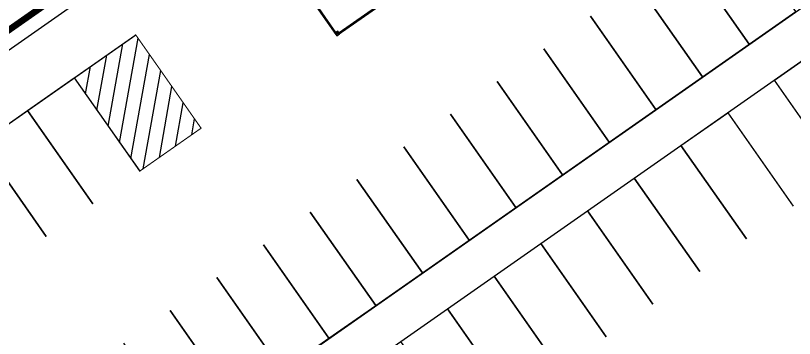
# Model space of a CAD drawing. Header units: millimetres. Extents: x 152904052 to 153933663, y 538271515 to 539240469.
# Drawn here: x 153316318 to 153351844, y 538912353 to 538927086 of the extents above; entities that cross this region are included whole.
import ezdxf

# ---------------------------------------------------------------- set-up
doc = ezdxf.new("R2010")
doc.units = ezdxf.units.MM
doc.layers.add('FENC', color=7, linetype='Continuous')
doc.layers.add('SCHM', color=9, linetype='Continuous')

msp = doc.modelspace()

# ---------------------------------------------------------------- hatches: boundary and pattern name
at = {"layer": 'SCHM'}
h = msp.add_hatch(dxfattribs=at)
h.set_pattern_fill('ANSI31', color=256, scale=200, angle=-7.189961912916426e-11)
h.set_pattern_definition([(79.99999999992068, (-0.0006760358810424805, 0.0001924633979797363), (-625.3529231625994, 110.2665928193663), [])])
h.paths.add_polyline_path([(153321797.9974867, 538926205.7769198), (153318996.162378, 538924243.9108555), (153321978.7598472, 538919984.3202257), (153324780.594956, 538921946.1862893)])

# ---------------------------------------------------------------- linework, layer by layer
at = {"layer": 'FENC'}
for p, q in [((153355328.8395632, 538943217.5495913), (153331038.6878213, 538926209.4022388)), ((153355239.4221338, 538943215.9775627), (153331072.1431991, 538926293.8666763)), ((153330934.9309811, 538926228.3090113), (153326303.3012576, 538932842.9617693)), ((153330932.8703506, 538926318.4242363), (153326430.2953257, 538932748.7677841)), ((153331100.8220206, 538926252.9090736), (153331014.7855554, 538926375.7818806)), ((153331038.6878213, 538926209.4022388), (153331100.8220206, 538926252.9090736))]:
    msp.add_line(p, q, dxfattribs=at)
msp.add_lwpolyline([(153331014.7855554, 538926375.7818806), (153330891.9127488, 538926289.7454152), (153330977.9492141, 538926166.8726087), (153331100.8220206, 538926252.9090736)], close=True, dxfattribs=at)
for centre, radius in [((153330929.3679504, 538926283.1410522), 9.494372386252339), ((153330996.3673846, 538926271.3272443), 29.99999999999947), ((153330996.3673846, 538926271.3272443), 29.99999999999947), ((153330984.5535771, 538926204.3278102), 9.494372386252339), ((153331008.1811928, 538926338.3266788), 9.494372386252339), ((153331063.366819, 538926259.5134361), 9.494372386252339)]:
    msp.add_circle(centre, radius, dxfattribs=at)
at = {"layer": 'SCHM', "const_width": 299.9999999999999}
msp.add_lwpolyline([(153077550.5028767, 538759454.5498495), (153361796.2622449, 538958485.5732625), (153516377.8116663, 538737720.2415776)], dxfattribs=at)
at = {"layer": 'SCHM', "ltscale": 0.0008}
for points in [[(153366376.8006477, 538951072.1630757), (153361816.8679787, 538957584.421828), (153228090.6261563, 538863948.2992474, 0.834855014784554), (153228501.9955198, 538863054.492353, -0.1097294766649881), (153240180.8940352, 538863442.7333446, 0.2017261292973118), (153241696.6353807, 538863770.1714909), (153243176.3331865, 538864806.2670487), (153240193.7357174, 538869065.8576791), (153321797.9974867, 538926205.7769198)], [(153366166.0651866, 538934810.379946), (153252959.2526661, 538855542.1164422), (153255095.8248923, 538852490.7750757, -0.4311950520031914), (153254820.8347141, 538850617.020916), (153253420.1250439, 538849636.2334461, -0.5104862278773429), (153251123.9724017, 538850430.780844, 0.1066808667815142), (153246674.4239023, 538858456.682919, -0.4461836406303895), (153246853.4625158, 538859934.2957343), (153247760.5259061, 538860569.4283577, -0.414213562373095), (153249675.5275667, 538860231.7618968), (153251812.0997932, 538857180.4205306), (153365018.912314, 538936448.6840342)]]:
    msp.add_lwpolyline(points, format="xyb", dxfattribs=at)
at = {"layer": 'SCHM'}
for points in [[(153346800.0868213, 538930039.7529486), (153349782.68429, 538925780.162318), (153351912.4796049, 538927271.4610527), (153348929.8821364, 538931531.0516834)], [(153344670.2915061, 538928548.4542141), (153347652.8889753, 538924288.8635838), (153349782.68429, 538925780.162318), (153346800.0868213, 538930039.7529486)], [(153342540.4961908, 538927057.1554797), (153345523.0936602, 538922797.5648494), (153347652.8889753, 538924288.8635838), (153344670.2915061, 538928548.4542141)], [(153340410.7008759, 538925565.8567448), (153343393.2983445, 538921306.2661145), (153345523.0936602, 538922797.5648494), (153342540.4961908, 538927057.1554797)], [(153338280.9055605, 538924074.5580106), (153341263.5030296, 538919814.9673803), (153343393.2983445, 538921306.2661145), (153340410.7008759, 538925565.8567448)], [(153353912.4346317, 538919882.2675991), (153350929.8371626, 538924141.8582294), (153353059.6324781, 538925633.1569643), (153356042.2299471, 538921373.566334)], [(153319848.9645321, 538918493.0214909), (153316866.3670629, 538922752.6121213), (153318996.162378, 538924243.9108555), (153321978.7598472, 538919984.3202257)], [(153336151.1102453, 538922583.2592762), (153339133.7077146, 538918323.668646), (153341263.5030296, 538919814.9673803), (153338280.9055605, 538924074.5580106)], [(153317719.1692163, 538917001.7227561), (153314736.5717476, 538921261.3133872), (153316866.3670629, 538922752.6121213), (153319848.9645321, 538918493.0214909)], [(153334021.3149304, 538921091.9605412), (153337003.9123994, 538916832.3699112), (153339133.7077146, 538918323.668646), (153336151.1102453, 538922583.2592762)], [(153349652.8440017, 538916899.6701307), (153346670.2465323, 538921159.2607604), (153348800.0418479, 538922650.5594952), (153351782.6393172, 538918390.9688649)], [(153315589.3739015, 538915510.424022), (153312606.7764325, 538919770.0146524), (153314736.5717476, 538921261.3133872), (153317719.1692163, 538917001.7227561)], [(153331891.5196151, 538919600.6618071), (153334874.1170838, 538915341.0711768), (153337003.9123994, 538916832.3699112), (153334021.3149304, 538921091.9605412)], [(153347523.0486864, 538915408.3713957), (153344540.4512177, 538919667.9620261), (153346670.2465323, 538921159.2607604), (153349652.8440017, 538916899.6701307)], [(153345393.2533715, 538913917.0726615), (153342410.655902, 538918176.6632913), (153344540.4512177, 538919667.9620261), (153347523.0486864, 538915408.3713957)], [(153329761.7243, 538918109.3630729), (153332744.3217691, 538913849.7724426), (153334874.1170838, 538915341.0711768), (153331891.5196151, 538919600.6618071)], [(153327631.9289851, 538916618.064338), (153330614.5264537, 538912358.4737077), (153332744.3217691, 538913849.7724426), (153329761.7243, 538918109.3630729)], [(153343263.4580559, 538912425.7739267), (153340280.860587, 538916685.3645573), (153342410.655902, 538918176.6632913), (153345393.2533715, 538913917.0726615)], [(153325502.1336697, 538915126.7656033), (153328484.731139, 538910867.1749734), (153330614.5264537, 538912358.4737077), (153327631.9289851, 538916618.064338)], [(153341133.6627408, 538910934.4751921), (153338151.0652718, 538915194.0658226), (153340280.860587, 538916685.3645573), (153343263.4580559, 538912425.7739267)], [(153323372.3383545, 538913635.4668691), (153326354.9358235, 538909375.8762386), (153328484.731139, 538910867.1749734), (153325502.1336697, 538915126.7656033)], [(153339003.8674256, 538909443.1764576), (153336021.2699565, 538913702.7670882), (153338151.0652718, 538915194.0658226), (153341133.6627408, 538910934.4751921)], [(153321242.5430393, 538912144.1681346), (153324225.1405087, 538907884.5775044), (153326354.9358235, 538909375.8762386), (153323372.3383545, 538913635.4668691)], [(153336874.0721107, 538907951.8777231), (153333891.4746416, 538912211.4683535), (153336021.2699565, 538913702.7670882), (153339003.8674256, 538909443.1764576)]]:
    msp.add_lwpolyline(points, dxfattribs=at)
at = {"layer": 'SCHM', "const_width": 49.99999999999999}
msp.add_lwpolyline([(153321978.7598472, 538919984.3202257), (153324780.594956, 538921946.1862893), (153321797.9974867, 538926205.7769198), (153318996.162378, 538924243.9108555)], close=True, dxfattribs=at)

doc.saveas('drawing.dxf')
